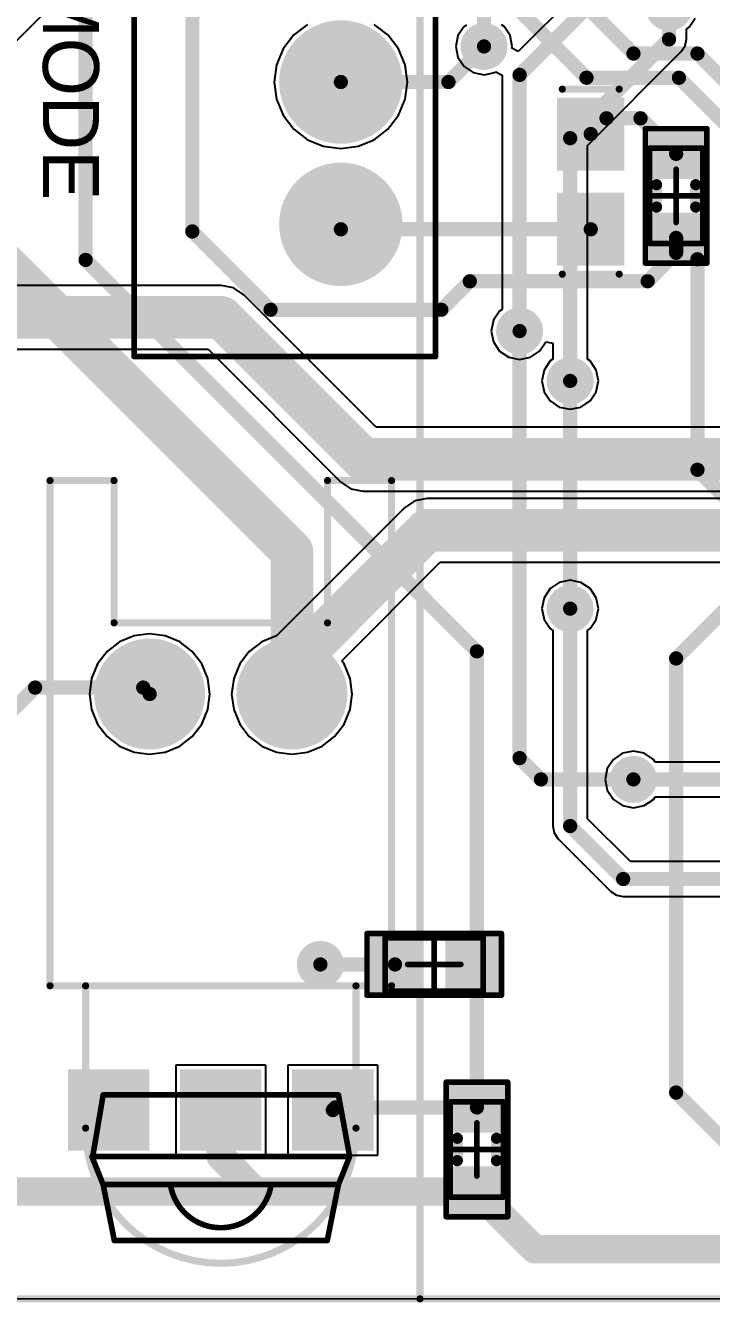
# Model space of a CAD drawing. Extents: x 6.31 to 9.67, y 3.49 to 7.65.
# Drawn here: x 7.203 to 7.685, y 3.495 to 4.392 of the extents above; entities that cross this region are included whole.
import ezdxf

# ---------------------------------------------------------------- set-up
doc = ezdxf.new("R2010")
doc.units = 0
for name, color, linetype in [('BOTTOMLAYER', 5, 'CONTINUOUS'), ('BOTTOMSOLDER', 6, 'CONTINUOUS'), ('MECHANICAL10', 56, 'CONTINUOUS'), ('MECHANICAL13', 56, 'CONTINUOUS'), ('MECHANICAL15', 56, 'CONTINUOUS'), ('MECHANICAL2', 216, 'CONTINUOUS'), ('MULTILAYER', 9, 'CONTINUOUS'), ('TOPLAYER', 1, 'CONTINUOUS'), ('TOPOVERLAY', 2, 'CONTINUOUS'), ('TOPPASTE', 8, 'CONTINUOUS'), ('TOPSOLDER', 216, 'CONTINUOUS')]:
    doc.layers.add(name, color=color, linetype=linetype)

msp = doc.modelspace()

# ---------------------------------------------------------------- linework, layer by layer
at = {"layer": 'BOTTOMLAYER'}
for p, q in [((7.1083805, 4.2934315), (7.3497969, 4.5348479)), ((7.6002749, 4.4249319), (7.5487603, 4.3734173)), ((7.6687877, 4.3905243), (7.6730976, 4.3969745)), ((7.400714, 4.3925872), (7.3910276, 4.3851545)), ((7.4571706, 4.3851545), (7.4474842, 4.3925872)), ((7.5106703, 4.3911417), (7.5063604, 4.3846915)), ((7.5124939, 4.3923602), (7.5106703, 4.3911417)), ((7.5387877, 4.3911417), (7.5369641, 4.3923602)), ((7.5430976, 4.3846915), (7.5387877, 4.3911417)), ((7.6669641, 4.3893058), (7.6687877, 4.3905243)), ((7.6669641, 4.3820831), (7.6669641, 4.3893058)), ((7.3910276, 4.3851545), (7.3835949, 4.3754681)), ((7.4646033, 4.3754681), (7.4571706, 4.3851545)), ((7.5063604, 4.3846915), (7.504847, 4.377083)), ((7.544611, 4.377083), (7.5430976, 4.3846915)), ((7.6660328, 4.3774008), (7.6669641, 4.3820828)), ((7.6669641, 4.382083), (7.6669641, 4.3820831)), ((7.6669643, 4.3820829), (7.6669641, 4.382083)), ((7.6669641, 4.3820828), (7.6669643, 4.3820829)), ((7.3835949, 4.3754681), (7.3789226, 4.364188)), ((7.4692756, 4.364188), (7.4646033, 4.3754681)), ((7.504847, 4.377083), (7.5063604, 4.3694745)), ((7.5063604, 4.3694745), (7.5106703, 4.3630243)), ((7.5443507, 4.3757743), (7.544611, 4.377083)), ((7.5487603, 4.3734173), (7.5443507, 4.3757743)), ((7.5974939, 4.3075449), (7.6633805, 4.3734315)), ((7.6633805, 4.3734315), (7.6660328, 4.3774008)), ((7.3789226, 4.364188), (7.3773289, 4.352083)), ((7.4708693, 4.352083), (7.4692756, 4.364188)), ((7.5106703, 4.3630243), (7.5171205, 4.3587144)), ((7.3773289, 4.352083), (7.3789226, 4.339978)), ((7.4692756, 4.339978), (7.4708693, 4.352083)), ((7.5171205, 4.3587144), (7.524729, 4.357201)), ((7.524729, 4.357201), (7.5323375, 4.3587144)), ((7.5323375, 4.3587144), (7.5330842, 4.3592134)), ((7.5330842, 4.3592134), (7.5374939, 4.3568564)), ((7.5374939, 4.3568564), (7.5374939, 4.1923602)), ((7.3789226, 4.339978), (7.3835949, 4.3286979)), ((7.4646033, 4.3286979), (7.4692756, 4.339978)), ((7.3835949, 4.3286979), (7.3910276, 4.3190115)), ((7.4571706, 4.3190115), (7.4646033, 4.3286979)), ((7.3910276, 4.3190115), (7.400714, 4.3115788)), ((7.4474842, 4.3115788), (7.4571706, 4.3190115)), ((7.400714, 4.3115788), (7.4119941, 4.3069065)), ((7.4119941, 4.3069065), (7.4240991, 4.3053128)), ((7.4240991, 4.3053128), (7.4362041, 4.3069065)), ((7.4362041, 4.3069065), (7.4474842, 4.3115788)), ((7.5974939, 4.1573602), (7.5974939, 4.3075449)), ((7.3400843, 4.2091587), (7.0108123, 4.2091587)), ((7.3486683, 4.2074512), (7.3400843, 4.2091587)), ((7.3559454, 4.2025888), (7.3486683, 4.2074512)), ((7.4490202, 4.109514), (7.3559454, 4.2025888)), ((7.5356703, 4.1911417), (7.5313604, 4.1846915)), ((7.5374939, 4.1923602), (7.5356703, 4.1911417)), ((7.5313604, 4.1846915), (7.529847, 4.177083)), ((7.529847, 4.177083), (7.5313604, 4.1694745)), ((7.0108123, 4.1642967), (7.3307931, 4.1642967)), ((7.3307931, 4.1642967), (7.4238677, 4.0712221)), ((7.5313604, 4.1694745), (7.5356703, 4.1630243)), ((7.5356703, 4.1630243), (7.5421205, 4.1587144)), ((7.5573375, 4.1587144), (7.5637877, 4.1630243)), ((7.5637877, 4.1630243), (7.5680976, 4.1694744)), ((7.5680976, 4.1694744), (7.5730237, 4.1684946)), ((7.5730237, 4.1684946), (7.5730237, 4.1573602)), ((7.5421205, 4.1587144), (7.549729, 4.157201)), ((7.549729, 4.157201), (7.5573375, 4.1587144)), ((7.5712001, 4.1561417), (7.5668902, 4.1496915)), ((7.5730237, 4.1573602), (7.5712001, 4.1561417)), ((7.5993175, 4.1561417), (7.5974939, 4.1573602)), ((7.6036274, 4.1496915), (7.5993175, 4.1561417)), ((7.5668902, 4.1496915), (7.5653768, 4.142083)), ((7.6051408, 4.142083), (7.6036274, 4.1496915)), ((7.5653768, 4.142083), (7.5668902, 4.1344745)), ((7.6036274, 4.1344745), (7.6051408, 4.142083)), ((7.5668902, 4.1344745), (7.5712001, 4.1280243)), ((7.5712001, 4.1280243), (7.5776503, 4.1237144)), ((7.5928673, 4.1237144), (7.5993175, 4.1280243)), ((7.5993175, 4.1280243), (7.6036274, 4.1344745)), ((7.5776503, 4.1237144), (7.5852588, 4.122201)), ((7.5852588, 4.122201), (7.5928673, 4.1237144)), ((8.2804378, 4.109514), (7.4490202, 4.109514)), ((7.4238677, 4.0712221), (7.4238678, 4.071222)), ((7.4238678, 4.071222), (7.4238677, 4.071222)), ((7.4238677, 4.071222), (7.4238678, 4.0712218)), ((7.4238678, 4.0712218), (7.4238679, 4.0712218)), ((7.4238679, 4.0712218), (7.423868, 4.0712217)), ((7.423868, 4.0712217), (7.423868, 4.0712218)), ((7.423868, 4.0712218), (7.423868, 4.0712217)), ((7.423868, 4.0712217), (7.423868, 4.0712217)), ((7.423868, 4.0712217), (7.423868, 4.0712217)), ((7.423868, 4.0712217), (7.4238681, 4.0712217)), ((7.4238681, 4.0712217), (7.4238681, 4.0712218)), ((7.4238681, 4.0712218), (7.431145, 4.0663595)), ((7.431145, 4.0663595), (7.439729, 4.064652)), ((7.439729, 4.064652), (8.289729, 4.064652)), ((7.476145, 4.0578065), (7.4688679, 4.0529441)), ((7.484729, 4.059514), (7.476145, 4.0578065)), ((8.634729, 4.059514), (7.484729, 4.059514)), ((7.4688679, 4.0529441), (7.3789501, 3.9630263)), ((7.4247732, 3.945405), (7.4940202, 4.014652)), ((7.4940202, 4.014652), (8.6254378, 4.014652)), ((7.5852588, 4.001965), (7.5776503, 4.0004516)), ((7.5928673, 4.0004516), (7.5852588, 4.001965)), ((7.5712001, 3.9961417), (7.5668902, 3.9896915)), ((7.5776503, 4.0004516), (7.5712001, 3.9961417)), ((7.5993175, 3.9961417), (7.5928673, 4.0004516)), ((7.6036274, 3.9896915), (7.5993175, 3.9961417)), ((7.5668902, 3.9896915), (7.5653768, 3.982083)), ((7.6051408, 3.982083), (7.6036274, 3.9896915)), ((7.5653768, 3.982083), (7.5668902, 3.9744745)), ((7.6036274, 3.9744745), (7.6051408, 3.982083)), ((7.5668902, 3.9744745), (7.5712001, 3.9680243)), ((7.5712001, 3.9680243), (7.5730237, 3.9668058)), ((7.5730237, 3.9668058), (7.5730237, 3.8293183)), ((7.5974939, 3.9668058), (7.5993175, 3.9680243)), ((7.5974939, 3.8343861), (7.5974939, 3.9668058)), ((7.5993175, 3.9680243), (7.6036274, 3.9744745)), ((7.2685478, 3.9587699), (7.2597743, 3.9520377)), ((7.2787648, 3.9630019), (7.2685478, 3.9587699)), ((7.289729, 3.9644454), (7.2787648, 3.9630019)), ((7.3006932, 3.9630019), (7.289729, 3.9644454)), ((7.3109102, 3.9587699), (7.3006932, 3.9630019)), ((7.3196837, 3.9520377), (7.3109102, 3.9587699)), ((7.3685478, 3.9587699), (7.3597743, 3.9520377)), ((7.3787648, 3.9630019), (7.3685478, 3.9587699)), ((7.3789501, 3.9630263), (7.3787648, 3.9630019)), ((7.2597743, 3.9520377), (7.2530421, 3.9432642)), ((7.3264159, 3.9432642), (7.3196837, 3.9520377)), ((7.3597743, 3.9520377), (7.3530421, 3.9432642)), ((7.2530421, 3.9432642), (7.2488101, 3.9330472)), ((7.3306479, 3.9330472), (7.3264159, 3.9432642)), ((7.3530421, 3.9432642), (7.3488101, 3.9330472)), ((7.4264159, 3.9432642), (7.4247732, 3.945405)), ((7.4306479, 3.9330472), (7.4264159, 3.9432642)), ((7.2488101, 3.9330472), (7.2473666, 3.922083)), ((7.3320914, 3.922083), (7.3306479, 3.9330472)), ((7.3488101, 3.9330472), (7.3473666, 3.922083)), ((7.4320914, 3.922083), (7.4306479, 3.9330472)), ((7.2473666, 3.922083), (7.2488101, 3.9111188)), ((7.3306479, 3.9111188), (7.3320914, 3.922083)), ((7.3473666, 3.922083), (7.3488101, 3.9111188)), ((7.4306479, 3.9111188), (7.4320914, 3.922083)), ((7.2488101, 3.9111188), (7.2530421, 3.9009018)), ((7.3264159, 3.9009018), (7.3306479, 3.9111188)), ((7.3488101, 3.9111188), (7.3530421, 3.9009018)), ((7.4264159, 3.9009018), (7.4306479, 3.9111188)), ((7.2530421, 3.9009018), (7.2597743, 3.8921283)), ((7.3196837, 3.8921283), (7.3264159, 3.9009018)), ((7.3530421, 3.9009018), (7.3597743, 3.8921283)), ((7.4196837, 3.8921283), (7.4264159, 3.9009018)), ((7.2597743, 3.8921283), (7.2685478, 3.8853961)), ((7.2685478, 3.8853961), (7.2787648, 3.8811641)), ((7.3006932, 3.8811641), (7.3109102, 3.8853961)), ((7.3109102, 3.8853961), (7.3196837, 3.8921283)), ((7.3597743, 3.8921283), (7.3685478, 3.8853961)), ((7.3685478, 3.8853961), (7.3787648, 3.8811641)), ((7.4006932, 3.8811641), (7.4109102, 3.8853961)), ((7.4109102, 3.8853961), (7.4196837, 3.8921283)), ((7.2787648, 3.8811641), (7.289729, 3.8797206)), ((7.289729, 3.8797206), (7.3006932, 3.8811641)), ((7.3787648, 3.8811641), (7.389729, 3.8797206)), ((7.389729, 3.8797206), (7.4006932, 3.8811641)), ((7.6156703, 3.8761417), (7.6113604, 3.8696915)), ((7.6221205, 3.8804516), (7.6156703, 3.8761417)), ((7.629729, 3.881965), (7.6221205, 3.8804516)), ((7.6373375, 3.8804516), (7.629729, 3.881965)), ((7.6437877, 3.8761417), (7.6373375, 3.8804516)), ((7.6450062, 3.8743181), (7.6437877, 3.8761417)), ((7.6113604, 3.8696915), (7.609847, 3.862083)), ((7.814729, 3.8743181), (7.6450062, 3.8743181)), ((7.609847, 3.862083), (7.6113604, 3.8544745)), ((7.6113604, 3.8544745), (7.6156703, 3.8480243)), ((7.6437877, 3.8480243), (7.6450062, 3.8498479)), ((7.6450062, 3.8498479), (7.8096611, 3.8498479)), ((7.6156703, 3.8480243), (7.6221205, 3.8437144)), ((7.6221205, 3.8437144), (7.629729, 3.842201)), ((7.629729, 3.842201), (7.6373375, 3.8437144)), ((7.6373375, 3.8437144), (7.6437877, 3.8480243)), ((7.6275619, 3.8043181), (7.5974939, 3.8343861)), ((7.5730237, 3.8293183), (7.5730236, 3.8293182)), ((7.5730236, 3.8293182), (7.5730237, 3.8293182)), ((7.5730237, 3.8293182), (7.573955, 3.824636)), ((7.573955, 3.824636), (7.5766073, 3.8206667)), ((7.5766073, 3.8206667), (7.6138425, 3.7834315)), ((7.819729, 3.8043181), (7.6275619, 3.8043181)), ((7.6138425, 3.7834315), (7.6178118, 3.7807792)), ((7.6178118, 3.7807792), (7.622494, 3.7798479)), ((7.622494, 3.7798479), (7.8146611, 3.7798479)), ((7.3713353, 3.6613665), (7.3081227, 3.6613665)), ((7.3081227, 3.6613665), (7.3081227, 3.5981539)), ((7.3713353, 3.5981539), (7.3713353, 3.6613665)), ((7.4500755, 3.6613665), (7.3868629, 3.6613665)), ((7.3868629, 3.6613665), (7.3868629, 3.5981539)), ((7.4500755, 3.5981539), (7.4500755, 3.6613665)), ((7.3081227, 3.5981539), (7.3713353, 3.5981539)), ((7.3868629, 3.5981539), (7.4500755, 3.5981539)), ((8.8036695, 3.496689), (7.1757875, 3.4970829))]:
    msp.add_line(p, q, dxfattribs=at)
for points, const_width in [([(7.524729, 4.377083), (7.524729, 4.452083)], 0.01), ([(7.549729, 4.357083), (7.619729, 4.427083)], 0.01), ([(7.654729, 4.382083), (7.654729, 4.404583)], 0.01), ([(7.5852588, 4.3126128), (7.654729, 4.382083)], 0.01), ([(7.549729, 4.177083), (7.549729, 4.357083)], 0.01), ([(7.5852588, 4.142083), (7.5852588, 4.3126128)], 0.01), ([(6.9750844, 4.1867277), (7.3400843, 4.1867277)], 0.03), ([(7.3400843, 4.1867277), (7.439729, 4.087083)], 0.03), ([(7.439729, 4.087083), (8.289729, 4.087083)], 0.03), ([(7.389729, 3.942083), (7.484729, 4.037083)], 0.03), ([(7.484729, 4.037083), (7.989729, 4.037083)], 0.03), ([(7.5852588, 3.8293182), (7.5852588, 3.982083)], 0.01), ([(7.389729, 3.922083), (7.389729, 3.942083)], 0.03), ([(7.629729, 3.862083), (7.814729, 3.862083)], 0.01), ([(7.5852588, 3.8293182), (7.622494, 3.792083)], 0.01), ([(7.622494, 3.792083), (7.819729, 3.792083)], 0.01)]:
    msp.add_lwpolyline(points, dxfattribs=dict(at, const_width=const_width))
for points, const_width in [([(7.4044141, 4.352083, 1), (7.4437841, 4.352083, 1)], 0.0393701), ([(7.518479, 4.377083, 1), (7.530979, 4.377083, 1)], 0.0125), ([(7.522229, 4.377083, 1), (7.527229, 4.377083, 1)], 0.005), ([(7.652229, 4.382083, 1), (7.657229, 4.382083, 1)], 0.005), ([(7.652229, 4.382083, 1), (7.657229, 4.382083, 1)], 0.005), ([(7.547229, 4.357083, 1), (7.552229, 4.357083, 1)], 0.005), ([(7.547229, 4.357083, 1), (7.552229, 4.357083, 1)], 0.005), ([(7.5827588, 4.3126128, 1), (7.5877588, 4.3126128, 1)], 0.005), ([(7.5827588, 4.3126128, 1), (7.5877588, 4.3126128, 1)], 0.005), ([(7.4044141, 4.252083, 1), (7.4437841, 4.252083, 1)], 0.0393701), ([(7.3325843, 4.1867277, 1), (7.3475843, 4.1867277, 1)], 0.015), ([(7.3325843, 4.1867277, 1), (7.3475843, 4.1867277, 1)], 0.015), ([(7.543479, 4.177083, 1), (7.555979, 4.177083, 1)], 0.0125), ([(7.547229, 4.177083, 1), (7.552229, 4.177083, 1)], 0.005), ([(7.5790088, 4.142083, 1), (7.5915088, 4.142083, 1)], 0.0125), ([(7.5827588, 4.142083, 1), (7.5877588, 4.142083, 1)], 0.005), ([(7.432229, 4.087083, 1), (7.447229, 4.087083, 1)], 0.015), ([(7.432229, 4.087083, 1), (7.447229, 4.087083, 1)], 0.015), ([(7.477229, 4.037083, 1), (7.492229, 4.037083, 1)], 0.015), ([(7.477229, 4.037083, 1), (7.492229, 4.037083, 1)], 0.015), ([(7.5790088, 3.982083, 1), (7.5915088, 3.982083, 1)], 0.0125), ([(7.5827588, 3.982083, 1), (7.5877588, 3.982083, 1)], 0.005), ([(7.272229, 3.922083, 1), (7.307229, 3.922083, 1)], 0.035), ([(7.372229, 3.922083, 1), (7.407229, 3.922083, 1)], 0.035), ([(7.382229, 3.942083, 1), (7.397229, 3.942083, 1)], 0.015), ([(7.382229, 3.942083, 1), (7.397229, 3.942083, 1)], 0.015), ([(7.382229, 3.922083, 1), (7.397229, 3.922083, 1)], 0.015), ([(7.623479, 3.862083, 1), (7.635979, 3.862083, 1)], 0.0125), ([(7.627229, 3.862083, 1), (7.632229, 3.862083, 1)], 0.005), ([(7.5827588, 3.8293182, 1), (7.5877588, 3.8293182, 1)], 0.005), ([(7.5827588, 3.8293182, 1), (7.5877588, 3.8293182, 1)], 0.005), ([(7.619994, 3.792083, 1), (7.624994, 3.792083, 1)], 0.005), ([(7.619994, 3.792083, 1), (7.624994, 3.792083, 1)], 0.005), ([(7.403479, 3.732083, 1), (7.415979, 3.732083, 1)], 0.0125)]:
    msp.add_lwpolyline(points, format="xyb", close=True, dxfattribs=dict(at, const_width=const_width))
for points in [[(7.2363825, 3.6051539), (7.2855951, 3.6051539), (7.2363825, 3.6543665), (7.2855951, 3.6543665)], [(7.3151227, 3.6051539), (7.3643353, 3.6051539), (7.3151227, 3.6543665), (7.3643353, 3.6543665)], [(7.3938629, 3.6051539), (7.4430755, 3.6051539), (7.3938629, 3.6543665), (7.4430755, 3.6543665)]]:
    msp.add_solid(points, dxfattribs=at)
at = {"layer": 'BOTTOMSOLDER'}
for points, const_width in [([(7.646479, 4.404583, 1), (7.662979, 4.404583, 1)], 0.0165), ([(7.4024141, 4.352083, 1), (7.4457841, 4.352083, 1)], 0.0433701), ([(7.516479, 4.377083, 1), (7.532979, 4.377083, 1)], 0.0165), ([(7.4024141, 4.252083, 1), (7.4457841, 4.252083, 1)], 0.0433701), ([(7.541479, 4.177083, 1), (7.557979, 4.177083, 1)], 0.0165), ([(7.5770088, 4.142083, 1), (7.5935088, 4.142083, 1)], 0.0165), ([(7.5770088, 3.982083, 1), (7.5935088, 3.982083, 1)], 0.0165), ([(7.270229, 3.922083, 1), (7.309229, 3.922083, 1)], 0.039), ([(7.370229, 3.922083, 1), (7.409229, 3.922083, 1)], 0.039), ([(7.621479, 3.862083, 1), (7.637979, 3.862083, 1)], 0.0165), ([(7.401479, 3.732083, 1), (7.417979, 3.732083, 1)], 0.0165)]:
    msp.add_lwpolyline(points, format="xyb", close=True, dxfattribs=dict(at, const_width=const_width))
for points in [[(7.2323825, 3.6011539), (7.2895951, 3.6011539), (7.2323825, 3.6583665), (7.2895951, 3.6583665)], [(7.3111227, 3.6011539), (7.3683353, 3.6011539), (7.3111227, 3.6583665), (7.3683353, 3.6583665)], [(7.3898629, 3.6011539), (7.4470755, 3.6011539), (7.3898629, 3.6583665), (7.4470755, 3.6583665)]]:
    msp.add_solid(points, dxfattribs=at)
at = {"layer": 'MECHANICAL10', "const_width": 0.005}
for points in [[(7.4797285, 3.4970829), (7.4797285, 7.6470829)], [(6.3114428, 3.4970829), (9.6680142, 3.4970829)]]:
    msp.add_lwpolyline(points, dxfattribs=at)
at = {"layer": 'MECHANICAL10', "const_width": 0.0025}
msp.add_lwpolyline([(7.4784785, 3.4970829, 1), (7.4809785, 3.4970829, 1)], format="xyb", close=True, dxfattribs=at)
at = {"layer": 'MECHANICAL13', "const_width": 0.003937}
for points in [[(7.6410283, 4.3055475), (7.6784299, 4.3055475)], [(7.6410283, 4.2386184), (7.6410283, 4.3055475)], [(7.6784299, 4.2386184), (7.6784299, 4.3055475)], [(7.6410283, 4.2386184), (7.6784299, 4.2386184)], [(7.4552802, 3.7507839), (7.5241779, 3.7507839)], [(7.4552802, 3.7133823), (7.4552802, 3.7507839)], [(7.5241779, 3.7133823), (7.5241779, 3.7507839)], [(7.4552802, 3.7133823), (7.5241779, 3.7133823)], [(7.5010281, 3.6355476), (7.5384297, 3.6355476)], [(7.5010281, 3.5686185), (7.5010281, 3.6355476)], [(7.5384297, 3.5686185), (7.5384297, 3.6355476)], [(7.5010281, 3.5686185), (7.5384297, 3.5686185)]]:
    msp.add_lwpolyline(points, dxfattribs=at)
at = {"layer": 'MECHANICAL13', "const_width": 0.0019685}
for points in [[(7.6400441, 4.3055475, 1), (7.6420125, 4.3055475, 1)], [(7.6400441, 4.3055475, 1), (7.6420125, 4.3055475, 1)], [(7.6774457, 4.3055475, 1), (7.6794141, 4.3055475, 1)], [(7.6774457, 4.3055475, 1), (7.6794141, 4.3055475, 1)], [(7.6400441, 4.2386184, 1), (7.6420125, 4.2386184, 1)], [(7.6400441, 4.2386184, 1), (7.6420125, 4.2386184, 1)], [(7.6774457, 4.2386184, 1), (7.6794141, 4.2386184, 1)], [(7.6774457, 4.2386184, 1), (7.6794141, 4.2386184, 1)], [(7.454296, 3.7507839, 1), (7.4562644, 3.7507839, 1)], [(7.454296, 3.7507839, 1), (7.4562644, 3.7507839, 1)], [(7.5231937, 3.7507839, 1), (7.5251621, 3.7507839, 1)], [(7.5231937, 3.7507839, 1), (7.5251621, 3.7507839, 1)], [(7.454296, 3.7133823, 1), (7.4562644, 3.7133823, 1)], [(7.454296, 3.7133823, 1), (7.4562644, 3.7133823, 1)], [(7.5231937, 3.7133823, 1), (7.5251621, 3.7133823, 1)], [(7.5231937, 3.7133823, 1), (7.5251621, 3.7133823, 1)], [(7.5000439, 3.6355476, 1), (7.5020123, 3.6355476, 1)], [(7.5000439, 3.6355476, 1), (7.5020123, 3.6355476, 1)], [(7.5374455, 3.6355476, 1), (7.5394139, 3.6355476, 1)], [(7.5374455, 3.6355476, 1), (7.5394139, 3.6355476, 1)], [(7.5000439, 3.5686185, 1), (7.5020123, 3.5686185, 1)], [(7.5000439, 3.5686185, 1), (7.5020123, 3.5686185, 1)], [(7.5374455, 3.5686185, 1), (7.5394139, 3.5686185, 1)], [(7.5374455, 3.5686185, 1), (7.5394139, 3.5686185, 1)]]:
    msp.add_lwpolyline(points, format="xyb", close=True, dxfattribs=at)
at = {"layer": 'MECHANICAL15', "const_width": 0.003937}
for points in [[(7.6380755, 4.319327), (7.6813826, 4.319327)], [(7.6380755, 4.2248388), (7.6380755, 4.319327)], [(7.6813826, 4.2248388), (7.6813826, 4.319327)], [(7.6597291, 4.2533822), (7.6597291, 4.2907837)], [(7.6410283, 4.2720829), (7.6784299, 4.2720829)], [(7.6380755, 4.2248388), (7.6813826, 4.2248388)], [(7.442485, 3.7537366), (7.5369731, 3.7537366)], [(7.442485, 3.7104295), (7.442485, 3.7537366)], [(7.4897291, 3.7133823), (7.4897291, 3.7507839)], [(7.5369731, 3.7104295), (7.5369731, 3.7537366)], [(7.4710283, 3.7320831), (7.5084298, 3.7320831)], [(7.442485, 3.7104295), (7.5369731, 3.7104295)], [(7.4980754, 3.6493272), (7.5413825, 3.6493272)], [(7.4980754, 3.554839), (7.4980754, 3.6493272)], [(7.5413825, 3.554839), (7.5413825, 3.6493272)], [(7.5197289, 3.5833823), (7.5197289, 3.6207838)], [(7.5010281, 3.6020831), (7.5384297, 3.6020831)], [(7.4980754, 3.554839), (7.5413825, 3.554839)]]:
    msp.add_lwpolyline(points, dxfattribs=at)
at = {"layer": 'MECHANICAL15', "const_width": 0.0019685}
for points in [[(7.6370913, 4.319327, 1), (7.6390597, 4.319327, 1)], [(7.6370913, 4.319327, 1), (7.6390597, 4.319327, 1)], [(7.6803984, 4.319327, 1), (7.6823668, 4.319327, 1)], [(7.6803984, 4.319327, 1), (7.6823668, 4.319327, 1)], [(7.6587449, 4.2907837, 1), (7.6607133, 4.2907837, 1)], [(7.6400441, 4.2720829, 1), (7.6420125, 4.2720829, 1)], [(7.6774457, 4.2720829, 1), (7.6794141, 4.2720829, 1)], [(7.6587449, 4.2533822, 1), (7.6607133, 4.2533822, 1)], [(7.6370913, 4.2248388, 1), (7.6390597, 4.2248388, 1)], [(7.6370913, 4.2248388, 1), (7.6390597, 4.2248388, 1)], [(7.6803984, 4.2248388, 1), (7.6823668, 4.2248388, 1)], [(7.6803984, 4.2248388, 1), (7.6823668, 4.2248388, 1)], [(7.4415008, 3.7537366, 1), (7.4434692, 3.7537366, 1)], [(7.4415008, 3.7537366, 1), (7.4434692, 3.7537366, 1)], [(7.4887449, 3.7507839, 1), (7.4907133, 3.7507839, 1)], [(7.5359889, 3.7537366, 1), (7.5379573, 3.7537366, 1)], [(7.5359889, 3.7537366, 1), (7.5379573, 3.7537366, 1)], [(7.4700441, 3.7320831, 1), (7.4720125, 3.7320831, 1)], [(7.5074456, 3.7320831, 1), (7.509414, 3.7320831, 1)], [(7.4887449, 3.7133823, 1), (7.4907133, 3.7133823, 1)], [(7.4415008, 3.7104295, 1), (7.4434692, 3.7104295, 1)], [(7.4415008, 3.7104295, 1), (7.4434692, 3.7104295, 1)], [(7.5359889, 3.7104295, 1), (7.5379573, 3.7104295, 1)], [(7.5359889, 3.7104295, 1), (7.5379573, 3.7104295, 1)], [(7.4970912, 3.6493272, 1), (7.4990596, 3.6493272, 1)], [(7.4970912, 3.6493272, 1), (7.4990596, 3.6493272, 1)], [(7.5403983, 3.6493272, 1), (7.5423667, 3.6493272, 1)], [(7.5403983, 3.6493272, 1), (7.5423667, 3.6493272, 1)], [(7.5187447, 3.6207838, 1), (7.5207131, 3.6207838, 1)], [(7.5000439, 3.6020831, 1), (7.5020123, 3.6020831, 1)], [(7.5374455, 3.6020831, 1), (7.5394139, 3.6020831, 1)], [(7.5187447, 3.5833823, 1), (7.5207131, 3.5833823, 1)], [(7.4970912, 3.554839, 1), (7.4990596, 3.554839, 1)], [(7.4970912, 3.554839, 1), (7.4990596, 3.554839, 1)], [(7.5403983, 3.554839, 1), (7.5423667, 3.554839, 1)], [(7.5403983, 3.554839, 1), (7.5423667, 3.554839, 1)]]:
    msp.add_lwpolyline(points, format="xyb", close=True, dxfattribs=at)
at = {"layer": 'MECHANICAL2', "const_width": 0.005}
msp.add_lwpolyline([(7.1757875, 3.4970829), (8.8036695, 3.4970829)], dxfattribs=at)
at = {"layer": 'MULTILAYER'}
for points, const_width in [([(7.4044141, 4.352083, 1), (7.4437841, 4.352083, 1)], 0.0393701), ([(7.518479, 4.377083, 1), (7.530979, 4.377083, 1)], 0.0125), ([(7.4044141, 4.252083, 1), (7.4437841, 4.252083, 1)], 0.0393701), ([(7.543479, 4.177083, 1), (7.555979, 4.177083, 1)], 0.0125), ([(7.5790088, 4.142083, 1), (7.5915088, 4.142083, 1)], 0.0125), ([(7.5790088, 3.982083, 1), (7.5915088, 3.982083, 1)], 0.0125), ([(7.272229, 3.922083, 1), (7.307229, 3.922083, 1)], 0.035), ([(7.372229, 3.922083, 1), (7.407229, 3.922083, 1)], 0.035), ([(7.623479, 3.862083, 1), (7.635979, 3.862083, 1)], 0.0125), ([(7.403479, 3.732083, 1), (7.415979, 3.732083, 1)], 0.0125)]:
    msp.add_lwpolyline(points, format="xyb", close=True, dxfattribs=dict(at, const_width=const_width))
for points in [[(7.2363825, 3.6051539), (7.2855951, 3.6051539), (7.2363825, 3.6543665), (7.2855951, 3.6543665)], [(7.3151227, 3.6051539), (7.3643353, 3.6051539), (7.3151227, 3.6543665), (7.3643353, 3.6543665)], [(7.3938629, 3.6051539), (7.4430755, 3.6051539), (7.3938629, 3.6543665), (7.4430755, 3.6543665)]]:
    msp.add_solid(points, dxfattribs=at)
at = {"layer": 'TOPLAYER'}
for points, const_width in [([(7.319729, 4.247083), (7.319729, 4.722083)], 0.01), ([(7.244729, 4.227083), (7.244729, 4.702083)], 0.01), ([(6.789729, 4.622083), (7.389729, 4.022083)], 0.03), ([(7.554729, 4.447083), (7.629729, 4.372083)], 0.01), ([(7.509729, 4.442083), (7.596729, 4.355083)], 0.01), ([(7.499729, 4.352083), (7.524729, 4.377083)], 0.01), ([(7.629729, 4.372083), (7.674729, 4.372083)], 0.01), ([(7.674729, 4.372083), (7.754729, 4.292083)], 0.01), ([(7.4240991, 4.352083), (7.499729, 4.352083)], 0.01), ([(7.596729, 4.355083), (7.661729, 4.355083)], 0.01), ([(7.661729, 4.355083), (7.719729, 4.297083)], 0.01), ([(7.599729, 4.3155475), (7.610792, 4.3266105)], 0.01), ([(7.610792, 4.3266105), (7.6347291, 4.3266105)], 0.01), ([(7.6347291, 4.3266105), (7.6597291, 4.3016105)], 0.01), ([(7.4240991, 4.2486184), (7.599729, 4.2486184)], 0.01), ([(7.319729, 4.247083), (7.374729, 4.192083)], 0.01), ([(7.6597291, 4.2425554), (7.6747291, 4.2275554)], 0.01), ([(7.6597291, 4.2320831), (7.6597291, 4.2425554)], 0.01), ([(7.639729, 4.212083), (7.6597291, 4.2320831)], 0.01), ([(7.244729, 4.227083), (7.5197289, 3.9520831)], 0.01), ([(7.6747291, 4.0796419), (7.6747291, 4.2275554)], 0.01), ([(7.494729, 4.192083), (7.514729, 4.212083)], 0.01), ([(7.514729, 4.212083), (7.639729, 4.212083)], 0.01), ([(7.374729, 4.192083), (7.494729, 4.192083)], 0.01), ([(7.549729, 3.877083), (7.549729, 4.177083)], 0.01), ([(7.5852588, 3.982083), (7.5852588, 4.142083)], 0.01), ([(7.6747291, 4.0796419), (7.7647289, 3.9896421)], 0.01), ([(7.389729, 3.922083), (7.389729, 4.022083)], 0.03), ([(7.659729, 3.947083), (7.7022881, 3.9896421)], 0.01), ([(7.5197289, 3.6316106), (7.5197289, 3.9520831)], 0.01), ([(7.659729, 3.642083), (7.659729, 3.947083)], 0.01), ([(7.1731935, 3.8905475), (7.2092566, 3.9266106)], 0.01), ([(7.2092566, 3.9266106), (7.2852014, 3.9266106)], 0.01), ([(7.2852014, 3.9266106), (7.289729, 3.922083)], 0.01), ([(7.549729, 3.877083), (7.564729, 3.862083)], 0.01), ([(7.564729, 3.862083), (7.629729, 3.862083)], 0.01), ([(7.409729, 3.732083), (7.4097291, 3.7320831)], 0.01), ([(7.4097291, 3.7320831), (7.46217, 3.7320831)], 0.01), ([(7.659729, 3.642083), (7.719729, 3.582083)], 0.01), ([(7.339729, 3.597083), (7.339729, 3.6297602)], 0.02), ([(7.4184692, 3.6297602), (7.4203196, 3.6316106)], 0.01), ([(7.4203196, 3.6316106), (7.5197289, 3.6316106)], 0.01), ([(7.339729, 3.597083), (7.3642565, 3.5725555)], 0.02), ([(7.0924984, 3.5725555), (7.3642565, 3.5725555)], 0.02), ([(7.3642565, 3.5725555), (7.5197289, 3.5725555)], 0.02), ([(7.5197289, 3.5725555), (7.5602014, 3.532083)], 0.02), ([(7.5602014, 3.532083), (8.5420518, 3.532083)], 0.02)]:
    msp.add_lwpolyline(points, dxfattribs=dict(at, const_width=const_width))
for points, const_width in [([(7.4044141, 4.352083, 1), (7.4437841, 4.352083, 1)], 0.0393701), ([(7.518479, 4.377083, 1), (7.530979, 4.377083, 1)], 0.0125), ([(7.522229, 4.377083, 1), (7.527229, 4.377083, 1)], 0.005), ([(7.627229, 4.372083, 1), (7.632229, 4.372083, 1)], 0.005), ([(7.627229, 4.372083, 1), (7.632229, 4.372083, 1)], 0.005), ([(7.672229, 4.372083, 1), (7.677229, 4.372083, 1)], 0.005), ([(7.672229, 4.372083, 1), (7.677229, 4.372083, 1)], 0.005), ([(7.4215991, 4.352083, 1), (7.4265991, 4.352083, 1)], 0.005), ([(7.497229, 4.352083, 1), (7.502229, 4.352083, 1)], 0.005), ([(7.497229, 4.352083, 1), (7.502229, 4.352083, 1)], 0.005), ([(7.594229, 4.355083, 1), (7.599229, 4.355083, 1)], 0.005), ([(7.594229, 4.355083, 1), (7.599229, 4.355083, 1)], 0.005), ([(7.659229, 4.355083, 1), (7.664229, 4.355083, 1)], 0.005), ([(7.659229, 4.355083, 1), (7.664229, 4.355083, 1)], 0.005), ([(7.608292, 4.3266105, 1), (7.613292, 4.3266105, 1)], 0.005), ([(7.608292, 4.3266105, 1), (7.613292, 4.3266105, 1)], 0.005), ([(7.6322291, 4.3266105, 1), (7.6372291, 4.3266105, 1)], 0.005), ([(7.6322291, 4.3266105, 1), (7.6372291, 4.3266105, 1)], 0.005), ([(7.597229, 4.3155475, 1), (7.602229, 4.3155475, 1)], 0.005), ([(7.6572291, 4.3016105, 1), (7.6622291, 4.3016105, 1)], 0.005), ([(7.4044141, 4.252083, 1), (7.4437841, 4.252083, 1)], 0.0393701), ([(7.4215991, 4.2486184, 1), (7.4265991, 4.2486184, 1)], 0.005), ([(7.597229, 4.2486184, 1), (7.602229, 4.2486184, 1)], 0.005), ([(7.317229, 4.247083, 1), (7.322229, 4.247083, 1)], 0.005), ([(7.317229, 4.247083, 1), (7.322229, 4.247083, 1)], 0.005), ([(7.6572291, 4.2425554, 1), (7.6622291, 4.2425554, 1)], 0.005), ([(7.6572291, 4.2425554, 1), (7.6622291, 4.2425554, 1)], 0.005), ([(7.6572291, 4.2320831, 1), (7.6622291, 4.2320831, 1)], 0.005), ([(7.6572291, 4.2320831, 1), (7.6622291, 4.2320831, 1)], 0.005), ([(7.242229, 4.227083, 1), (7.247229, 4.227083, 1)], 0.005), ([(7.242229, 4.227083, 1), (7.247229, 4.227083, 1)], 0.005), ([(7.6722291, 4.2275554, 1), (7.6772291, 4.2275554, 1)], 0.005), ([(7.6722291, 4.2275554, 1), (7.6772291, 4.2275554, 1)], 0.005), ([(7.512229, 4.212083, 1), (7.517229, 4.212083, 1)], 0.005), ([(7.512229, 4.212083, 1), (7.517229, 4.212083, 1)], 0.005), ([(7.637229, 4.212083, 1), (7.642229, 4.212083, 1)], 0.005), ([(7.637229, 4.212083, 1), (7.642229, 4.212083, 1)], 0.005), ([(7.372229, 4.192083, 1), (7.377229, 4.192083, 1)], 0.005), ([(7.372229, 4.192083, 1), (7.377229, 4.192083, 1)], 0.005), ([(7.492229, 4.192083, 1), (7.497229, 4.192083, 1)], 0.005), ([(7.492229, 4.192083, 1), (7.497229, 4.192083, 1)], 0.005), ([(7.543479, 4.177083, 1), (7.555979, 4.177083, 1)], 0.0125), ([(7.547229, 4.177083, 1), (7.552229, 4.177083, 1)], 0.005), ([(7.5790088, 4.142083, 1), (7.5915088, 4.142083, 1)], 0.0125), ([(7.5827588, 4.142083, 1), (7.5877588, 4.142083, 1)], 0.005), ([(7.6722291, 4.0796419, 1), (7.6772291, 4.0796419, 1)], 0.005), ([(7.6722291, 4.0796419, 1), (7.6772291, 4.0796419, 1)], 0.005), ([(7.382229, 4.022083, 1), (7.397229, 4.022083, 1)], 0.015), ([(7.382229, 4.022083, 1), (7.397229, 4.022083, 1)], 0.015), ([(7.5790088, 3.982083, 1), (7.5915088, 3.982083, 1)], 0.0125), ([(7.5827588, 3.982083, 1), (7.5877588, 3.982083, 1)], 0.005), ([(7.272229, 3.922083, 1), (7.307229, 3.922083, 1)], 0.035), ([(7.372229, 3.922083, 1), (7.407229, 3.922083, 1)], 0.035), ([(7.5172289, 3.9520831, 1), (7.5222289, 3.9520831, 1)], 0.005), ([(7.5172289, 3.9520831, 1), (7.5222289, 3.9520831, 1)], 0.005), ([(7.657229, 3.947083, 1), (7.662229, 3.947083, 1)], 0.005), ([(7.657229, 3.947083, 1), (7.662229, 3.947083, 1)], 0.005), ([(7.2067566, 3.9266106, 1), (7.2117566, 3.9266106, 1)], 0.005), ([(7.2067566, 3.9266106, 1), (7.2117566, 3.9266106, 1)], 0.005), ([(7.2827014, 3.9266106, 1), (7.2877014, 3.9266106, 1)], 0.005), ([(7.2827014, 3.9266106, 1), (7.2877014, 3.9266106, 1)], 0.005), ([(7.382229, 3.922083, 1), (7.397229, 3.922083, 1)], 0.015), ([(7.287229, 3.922083, 1), (7.292229, 3.922083, 1)], 0.005), ([(7.547229, 3.877083, 1), (7.552229, 3.877083, 1)], 0.005), ([(7.547229, 3.877083, 1), (7.552229, 3.877083, 1)], 0.005), ([(7.562229, 3.862083, 1), (7.567229, 3.862083, 1)], 0.005), ([(7.562229, 3.862083, 1), (7.567229, 3.862083, 1)], 0.005), ([(7.623479, 3.862083, 1), (7.635979, 3.862083, 1)], 0.0125), ([(7.627229, 3.862083, 1), (7.632229, 3.862083, 1)], 0.005), ([(7.403479, 3.732083, 1), (7.415979, 3.732083, 1)], 0.0125), ([(7.407229, 3.732083, 1), (7.412229, 3.732083, 1)], 0.005), ([(7.4072291, 3.7320831, 1), (7.4122291, 3.7320831, 1)], 0.005), ([(7.4072291, 3.7320831, 1), (7.4122291, 3.7320831, 1)], 0.005), ([(7.45967, 3.7320831, 1), (7.46467, 3.7320831, 1)], 0.005), ([(7.657229, 3.642083, 1), (7.662229, 3.642083, 1)], 0.005), ([(7.657229, 3.642083, 1), (7.662229, 3.642083, 1)], 0.005), ([(7.334729, 3.6297602, 1), (7.344729, 3.6297602, 1)], 0.01), ([(7.4159692, 3.6297602, 1), (7.4209692, 3.6297602, 1)], 0.005), ([(7.4178196, 3.6316106, 1), (7.4228196, 3.6316106, 1)], 0.005), ([(7.4178196, 3.6316106, 1), (7.4228196, 3.6316106, 1)], 0.005), ([(7.5172289, 3.6316106, 1), (7.5222289, 3.6316106, 1)], 0.005), ([(7.5172289, 3.6316106, 1), (7.5222289, 3.6316106, 1)], 0.005), ([(7.334729, 3.597083, 1), (7.344729, 3.597083, 1)], 0.01), ([(7.334729, 3.597083, 1), (7.344729, 3.597083, 1)], 0.01), ([(7.3592565, 3.5725555, 1), (7.3692565, 3.5725555, 1)], 0.01), ([(7.3592565, 3.5725555, 1), (7.3692565, 3.5725555, 1)], 0.01), ([(7.3592565, 3.5725555, 1), (7.3692565, 3.5725555, 1)], 0.01), ([(7.5147289, 3.5725555, 1), (7.5247289, 3.5725555, 1)], 0.01), ([(7.5147289, 3.5725555, 1), (7.5247289, 3.5725555, 1)], 0.01), ([(7.5552014, 3.532083, 1), (7.5652014, 3.532083, 1)], 0.01), ([(7.5552014, 3.532083, 1), (7.5652014, 3.532083, 1)], 0.01)]:
    msp.add_lwpolyline(points, format="xyb", close=True, dxfattribs=dict(at, const_width=const_width))
for points in [[(7.580044, 4.293894), (7.619414, 4.293894), (7.580044, 4.337201), (7.619414, 4.337201)], [(7.6420126, 4.287831), (7.6774456, 4.287831), (7.6420126, 4.31539), (7.6774456, 4.31539)], [(7.580044, 4.2269649), (7.619414, 4.2269649), (7.580044, 4.2702719), (7.619414, 4.2702719)], [(7.6420126, 4.2287759), (7.6774456, 4.2287759), (7.6420126, 4.2563349), (7.6774456, 4.2563349)], [(7.477918, 3.7143666), (7.477918, 3.7497996), (7.446422, 3.7143666), (7.446422, 3.7497996)], [(7.5330361, 3.7143666), (7.5330361, 3.7497996), (7.5015401, 3.7143666), (7.5015401, 3.7497996)], [(7.2363825, 3.6051539), (7.2855951, 3.6051539), (7.2363825, 3.6543665), (7.2855951, 3.6543665)], [(7.3151227, 3.6051539), (7.3643353, 3.6051539), (7.3151227, 3.6543665), (7.3643353, 3.6543665)], [(7.3938629, 3.6051539), (7.4430755, 3.6051539), (7.3938629, 3.6543665), (7.4430755, 3.6543665)], [(7.5374454, 3.6453901), (7.5020124, 3.6453901), (7.5374454, 3.6178311), (7.5020124, 3.6178311)], [(7.5374454, 3.586335), (7.5020124, 3.586335), (7.5374454, 3.558776), (7.5020124, 3.558776)]]:
    msp.add_solid(points, dxfattribs=at)
at = {"layer": 'TOPOVERLAY'}
for points, const_width in [([(7.2788235, 4.1591696), (7.2788235, 4.5449964)], 0.003937), ([(7.4906345, 4.1591696), (7.4906345, 4.5449964)], 0.003937), ([(7.579729, 4.347083), (7.619729, 4.347083)], 0.005), ([(7.6459495, 4.2642089), (7.6459495, 4.279957)], 0.007874), ([(7.6735086, 4.2642089), (7.6735086, 4.279957)], 0.007874), ([(7.579729, 4.217083), (7.619729, 4.217083)], 0.005), ([(7.2788235, 4.1591696), (7.4906345, 4.1591696)], 0.003937), ([(7.219729, 3.717083), (7.219729, 4.072083)], 0.005), ([(7.219729, 4.072083), (7.264729, 4.072083)], 0.005), ([(7.264729, 3.972083), (7.264729, 4.072083)], 0.005), ([(7.414729, 3.972083), (7.414729, 4.072083)], 0.005), ([(7.414729, 4.072083), (7.459729, 4.072083)], 0.005), ([(7.459729, 3.717083), (7.459729, 4.072083)], 0.005), ([(7.264729, 3.972083), (7.414729, 3.972083)], 0.005), ([(7.219729, 3.717083), (7.459729, 3.717083)], 0.005), ([(7.244729, 3.617083), (7.244729, 3.717083)], 0.005), ([(7.434729, 3.617083), (7.434729, 3.717083)], 0.005), ([(7.249729, 3.597083), (7.2570518, 3.6403901)], 0.003937), ([(7.2570518, 3.6403901), (7.4224062, 3.6403901)], 0.003937), ([(7.4224062, 3.6403901), (7.4302802, 3.597083)], 0.003937), ([(7.5059494, 3.594209), (7.5059494, 3.6099571)], 0.007874), ([(7.5335085, 3.594209), (7.5335085, 3.6099571)], 0.007874), ([(7.2491778, 3.597083), (7.4302802, 3.597083)], 0.003937), ([(7.2491778, 3.597083), (7.2570518, 3.577398)], 0.003937), ([(7.4224062, 3.577398), (7.4302802, 3.597083)], 0.003937), ([(7.2570518, 3.577398), (7.4224062, 3.577398)], 0.003937), ([(7.2570518, 3.577398), (7.2649259, 3.5380279)], 0.003937), ([(7.4145321, 3.5380279), (7.4224062, 3.577398)], 0.003937), ([(7.2649259, 3.5380279), (7.4145321, 3.5380279)], 0.003937)]:
    msp.add_lwpolyline(points, dxfattribs=dict(at, const_width=const_width))
for points, const_width in [([(7.578479, 4.347083, 1), (7.580979, 4.347083, 1)], 0.0025), ([(7.618479, 4.347083, 1), (7.620979, 4.347083, 1)], 0.0025), ([(7.643981, 4.279957, 1), (7.647918, 4.279957, 1)], 0.003937), ([(7.6715401, 4.279957, 1), (7.6754771, 4.279957, 1)], 0.003937), ([(7.643981, 4.2642089, 1), (7.647918, 4.2642089, 1)], 0.003937), ([(7.6715401, 4.2642089, 1), (7.6754771, 4.2642089, 1)], 0.003937), ([(7.578479, 4.217083, 1), (7.580979, 4.217083, 1)], 0.0025), ([(7.618479, 4.217083, 1), (7.620979, 4.217083, 1)], 0.0025), ([(7.2778393, 4.1591696, 1), (7.2798077, 4.1591696, 1)], 0.0019685), ([(7.2778393, 4.1591696, 1), (7.2798077, 4.1591696, 1)], 0.0019685), ([(7.4896503, 4.1591696, 1), (7.4916187, 4.1591696, 1)], 0.0019685), ([(7.4896503, 4.1591696, 1), (7.4916187, 4.1591696, 1)], 0.0019685), ([(7.218479, 4.072083, 1), (7.220979, 4.072083, 1)], 0.0025), ([(7.218479, 4.072083, 1), (7.220979, 4.072083, 1)], 0.0025), ([(7.263479, 4.072083, 1), (7.265979, 4.072083, 1)], 0.0025), ([(7.263479, 4.072083, 1), (7.265979, 4.072083, 1)], 0.0025), ([(7.413479, 4.072083, 1), (7.415979, 4.072083, 1)], 0.0025), ([(7.413479, 4.072083, 1), (7.415979, 4.072083, 1)], 0.0025), ([(7.458479, 4.072083, 1), (7.460979, 4.072083, 1)], 0.0025), ([(7.458479, 4.072083, 1), (7.460979, 4.072083, 1)], 0.0025), ([(7.263479, 3.972083, 1), (7.265979, 3.972083, 1)], 0.0025), ([(7.263479, 3.972083, 1), (7.265979, 3.972083, 1)], 0.0025), ([(7.413479, 3.972083, 1), (7.415979, 3.972083, 1)], 0.0025), ([(7.413479, 3.972083, 1), (7.415979, 3.972083, 1)], 0.0025), ([(7.218479, 3.717083, 1), (7.220979, 3.717083, 1)], 0.0025), ([(7.218479, 3.717083, 1), (7.220979, 3.717083, 1)], 0.0025), ([(7.243479, 3.717083, 1), (7.245979, 3.717083, 1)], 0.0025), ([(7.433479, 3.717083, 1), (7.435979, 3.717083, 1)], 0.0025), ([(7.458479, 3.717083, 1), (7.460979, 3.717083, 1)], 0.0025), ([(7.458479, 3.717083, 1), (7.460979, 3.717083, 1)], 0.0025), ([(7.2560676, 3.6403901, 1), (7.258036, 3.6403901, 1)], 0.0019685), ([(7.2560676, 3.6403901, 1), (7.258036, 3.6403901, 1)], 0.0019685), ([(7.421422, 3.6403901, 1), (7.4233904, 3.6403901, 1)], 0.0019685), ([(7.421422, 3.6403901, 1), (7.4233904, 3.6403901, 1)], 0.0019685), ([(7.243479, 3.617083, 1), (7.245979, 3.617083, 1)], 0.0025), ([(7.243479, 3.617083, 1), (7.245979, 3.617083, 1)], 0.0025), ([(7.433479, 3.617083, 1), (7.435979, 3.617083, 1)], 0.0025), ([(7.433479, 3.617083, 1), (7.435979, 3.617083, 1)], 0.0025), ([(7.5039809, 3.6099571, 1), (7.5079179, 3.6099571, 1)], 0.003937), ([(7.53154, 3.6099571, 1), (7.535477, 3.6099571, 1)], 0.003937), ([(7.2481936, 3.597083, 1), (7.250162, 3.597083, 1)], 0.0019685), ([(7.2481936, 3.597083, 1), (7.250162, 3.597083, 1)], 0.0019685), ([(7.2487448, 3.597083, 1), (7.2507132, 3.597083, 1)], 0.0019685), ([(7.429296, 3.597083, 1), (7.4312644, 3.597083, 1)], 0.0019685), ([(7.429296, 3.597083, 1), (7.4312644, 3.597083, 1)], 0.0019685), ([(7.429296, 3.597083, 1), (7.4312644, 3.597083, 1)], 0.0019685), ([(7.5039809, 3.594209, 1), (7.5079179, 3.594209, 1)], 0.003937), ([(7.53154, 3.594209, 1), (7.535477, 3.594209, 1)], 0.003937), ([(7.2560676, 3.577398, 1), (7.258036, 3.577398, 1)], 0.0019685), ([(7.2560676, 3.577398, 1), (7.258036, 3.577398, 1)], 0.0019685), ([(7.2560676, 3.577398, 1), (7.258036, 3.577398, 1)], 0.0019685), ([(7.3033117, 3.577398, 1), (7.3052801, 3.577398, 1)], 0.0019685), ([(7.3741779, 3.577398, 1), (7.3761463, 3.577398, 1)], 0.0019685), ([(7.421422, 3.577398, 1), (7.4233904, 3.577398, 1)], 0.0019685), ([(7.421422, 3.577398, 1), (7.4233904, 3.577398, 1)], 0.0019685), ([(7.421422, 3.577398, 1), (7.4233904, 3.577398, 1)], 0.0019685), ([(7.2639417, 3.5380279, 1), (7.2659101, 3.5380279, 1)], 0.0019685), ([(7.2639417, 3.5380279, 1), (7.2659101, 3.5380279, 1)], 0.0019685), ([(7.4135479, 3.5380279, 1), (7.4155163, 3.5380279, 1)], 0.0019685), ([(7.4135479, 3.5380279, 1), (7.4155163, 3.5380279, 1)], 0.0019685)]:
    msp.add_lwpolyline(points, format="xyb", close=True, dxfattribs=dict(at, const_width=const_width))
for points, const_width in [([(7.434729, 3.617083, -0.9999999999992556), (7.244729, 3.617083)], 0.005), ([(7.3751621, 3.577398, -0.855555963209994), (7.3042959, 3.577398)], 0.003937)]:
    msp.add_lwpolyline(points, format="xyb", dxfattribs=dict(at, const_width=const_width))
at = {"layer": 'TOPPASTE'}
for points in [[(7.583981, 4.297831), (7.615477, 4.297831), (7.583981, 4.333264), (7.615477, 4.333264)], [(7.6420126, 4.287831), (7.6774456, 4.287831), (7.6420126, 4.31539), (7.6774456, 4.31539)], [(7.583981, 4.2309019), (7.615477, 4.2309019), (7.583981, 4.2663349), (7.615477, 4.2663349)], [(7.6420126, 4.2287759), (7.6774456, 4.2287759), (7.6420126, 4.2563349), (7.6774456, 4.2563349)], [(7.477918, 3.7143666), (7.477918, 3.7497996), (7.446422, 3.7143666), (7.446422, 3.7497996)], [(7.5330361, 3.7143666), (7.5330361, 3.7497996), (7.5015401, 3.7143666), (7.5015401, 3.7497996)], [(7.5374454, 3.6453901), (7.5020124, 3.6453901), (7.5374454, 3.6178311), (7.5020124, 3.6178311)], [(7.5374454, 3.586335), (7.5020124, 3.586335), (7.5374454, 3.558776), (7.5020124, 3.558776)]]:
    msp.add_solid(points, dxfattribs=at)
at = {"layer": 'TOPSOLDER'}
for points, const_width in [([(7.646479, 4.404583, 1), (7.662979, 4.404583, 1)], 0.0165), ([(7.4024141, 4.352083, 1), (7.4457841, 4.352083, 1)], 0.0433701), ([(7.516479, 4.377083, 1), (7.532979, 4.377083, 1)], 0.0165), ([(7.4024141, 4.252083, 1), (7.4457841, 4.252083, 1)], 0.0433701), ([(7.541479, 4.177083, 1), (7.557979, 4.177083, 1)], 0.0165), ([(7.5770088, 4.142083, 1), (7.5935088, 4.142083, 1)], 0.0165), ([(7.5770088, 3.982083, 1), (7.5935088, 3.982083, 1)], 0.0165), ([(7.270229, 3.922083, 1), (7.309229, 3.922083, 1)], 0.039), ([(7.370229, 3.922083, 1), (7.409229, 3.922083, 1)], 0.039), ([(7.621479, 3.862083, 1), (7.637979, 3.862083, 1)], 0.0165), ([(7.401479, 3.732083, 1), (7.417979, 3.732083, 1)], 0.0165)]:
    msp.add_lwpolyline(points, format="xyb", close=True, dxfattribs=dict(at, const_width=const_width))
for points in [[(7.576044, 4.289894), (7.623414, 4.289894), (7.576044, 4.341201), (7.623414, 4.341201)], [(7.6380126, 4.283831), (7.6814456, 4.283831), (7.6380126, 4.31939), (7.6814456, 4.31939)], [(7.576044, 4.2229649), (7.623414, 4.2229649), (7.576044, 4.2742719), (7.623414, 4.2742719)], [(7.6380126, 4.2247759), (7.6814456, 4.2247759), (7.6380126, 4.2603349), (7.6814456, 4.2603349)], [(7.481918, 3.7103666), (7.481918, 3.7537996), (7.442422, 3.7103666), (7.442422, 3.7537996)], [(7.5370361, 3.7103666), (7.5370361, 3.7537996), (7.4975401, 3.7103666), (7.4975401, 3.7537996)], [(7.2323825, 3.6011539), (7.2895951, 3.6011539), (7.2323825, 3.6583665), (7.2895951, 3.6583665)], [(7.3111227, 3.6011539), (7.3683353, 3.6011539), (7.3111227, 3.6583665), (7.3683353, 3.6583665)], [(7.3898629, 3.6011539), (7.4470755, 3.6011539), (7.3898629, 3.6583665), (7.4470755, 3.6583665)], [(7.5414454, 3.6493901), (7.4980124, 3.6493901), (7.5414454, 3.6138311), (7.4980124, 3.6138311)], [(7.5414454, 3.590335), (7.4980124, 3.590335), (7.5414454, 3.554776), (7.4980124, 3.554776)]]:
    msp.add_solid(points, dxfattribs=at)

# ---------------------------------------------------------------- texts
at = {"layer": 'TOPOVERLAY'}
msp.add_text('MODE', height=0.0393701, rotation=269.9999999999763, dxfattribs=at).set_placement((7.214729, 4.427083))

doc.saveas('drawing.dxf')
